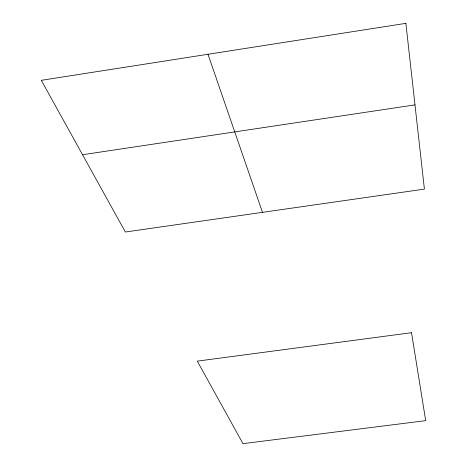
<?xml version="1.0" encoding="UTF-8"?>
<svg xmlns="http://www.w3.org/2000/svg" width="467" height="467" viewBox="0 0 467 467"><rect width="100%" height="100%" fill="white"/><g stroke="black" fill="none" stroke-linecap="round" stroke-linejoin="round"><path stroke-width="0.7" d="M82.542 154.729L414.988 104.877M207.996 54.271L262.477 212.345M405.87 23.35L41.306 80.324L125.372 232.017L424.404 189.112L405.87 23.35M411.515 332.702L197.296 361.125L242.974 443.65L425.694 420.65L411.515 332.702"/></g></svg>
